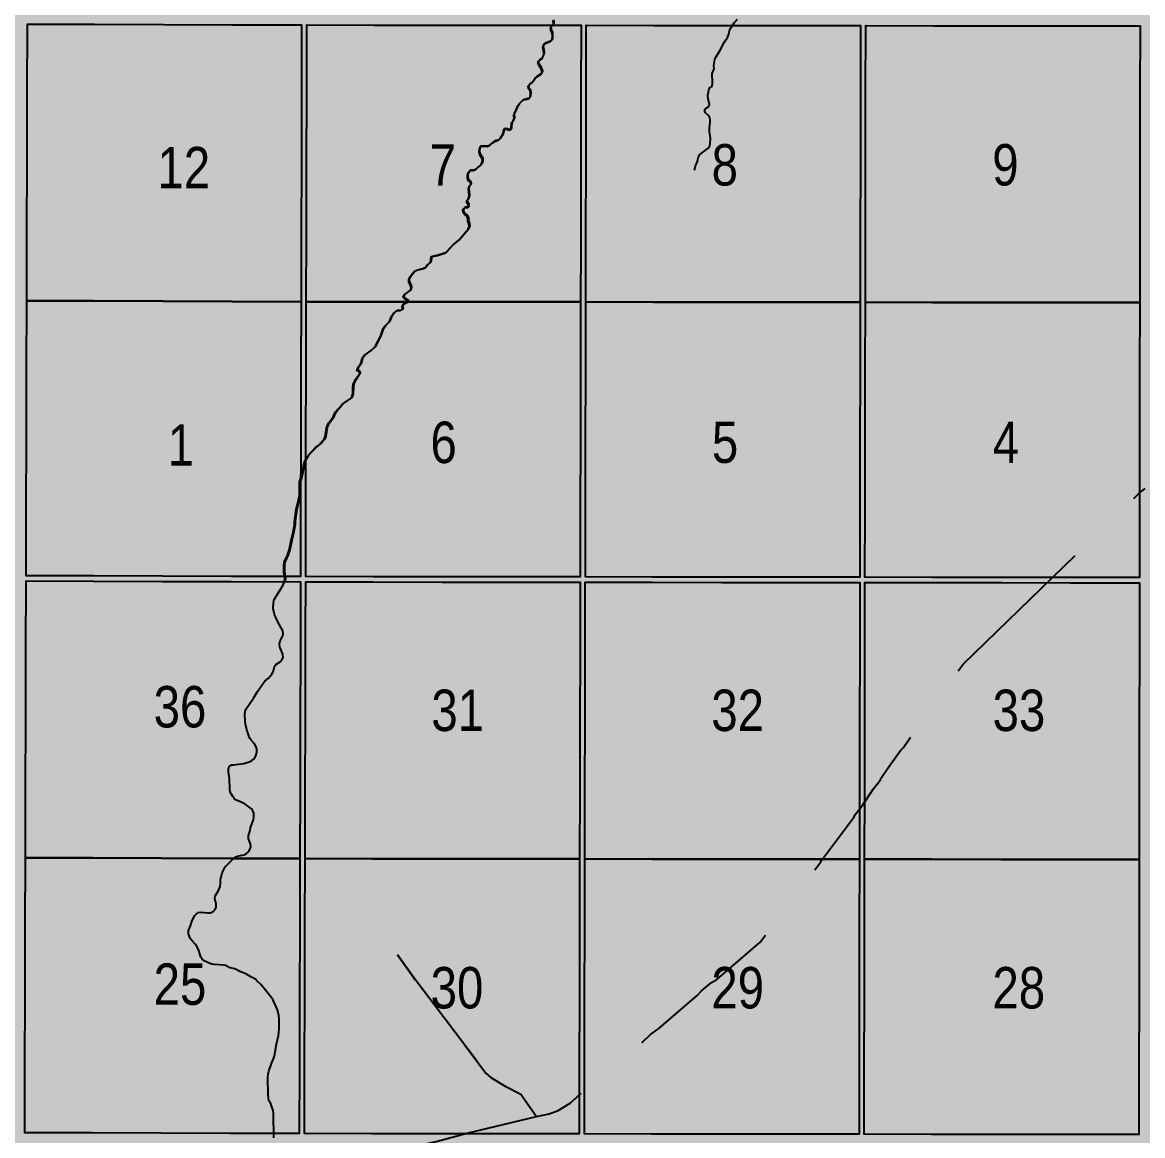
# Model space of a CAD drawing. Extents: x 403018 to 417191, y 6033193 to 6042673.
# Drawn here: x 414358.1 to 414574.9, y 6036511.4 to 6036726.9 of the extents above; entities that cross this region are included whole.
import ezdxf

# ---------------------------------------------------------------- set-up
doc = ezdxf.new("R2010")
doc.units = 0
doc.header["$LTSCALE"] = 5
doc.linetypes.add('DASHED2', pattern=[9.525, 6.35, -3.175])
for name, color, linetype in [('Quarters', 8, 'Continuous'), ('RoadSeg', 57, 'DASHED2'), ('T-WATER', 160, 'Continuous')]:
    doc.layers.add(name, color=color, linetype=linetype)
doc.layers.add('ROUTE-MAP-BACKGROUND-H', color=7, linetype='Continuous', true_color=0xf0ebff)
doc.styles.add('120', font='ARIALN.TTF', dxfattribs={"height": 13})

msp = doc.modelspace()

# ---------------------------------------------------------------- hatches: boundary and pattern name
at = {"layer": 'ROUTE-MAP-BACKGROUND-H'}
h = msp.add_hatch(color=256, dxfattribs=at)
h.dxf.hatch_style = 1
h.paths.add_polyline_path([(412923.423, 6037807.465), (416092.9, 6037807.465), (416092.9, 6035965.758), (412923.423, 6035965.758)])

# ---------------------------------------------------------------- linework, layer by layer
at = {"layer": 'Quarters'}
for points in [[(414412.019, 6036686.209), (414411.992, 6036672.821), (414398.634, 6036672.865), (414385.276, 6036672.909), (414371.917, 6036672.953), (414358.894, 6036672.995), (414358.926, 6036686.383), (414358.959, 6036699.77), (414358.991, 6036713.157), (414359.023, 6036726.544), (414372.042, 6036726.502), (414385.395, 6036726.458), (414398.749, 6036726.415), (414412.102, 6036726.371), (414412.075, 6036712.984), (414412.047, 6036699.596), (414412.019, 6036686.209)], [(414426.02, 6036672.805), (414412.996, 6036672.82), (414413.024, 6036686.208), (414413.051, 6036699.595), (414413.079, 6036712.982), (414413.106, 6036726.37), (414426.125, 6036726.355), (414439.479, 6036726.34), (414452.833, 6036726.324), (414466.187, 6036726.309), (414466.164, 6036712.921), (414466.141, 6036699.534), (414466.119, 6036686.146), (414466.114, 6036683.551), (414466.096, 6036672.759), (414452.737, 6036672.774), (414439.379, 6036672.79), (414426.02, 6036672.805)], [(414480.124, 6036672.742), (414467.1, 6036672.758), (414467.123, 6036686.145), (414467.146, 6036699.533), (414467.169, 6036712.92), (414467.191, 6036726.308), (414480.21, 6036726.293), (414493.565, 6036726.277), (414506.918, 6036726.262), (414520.272, 6036726.247), (414520.254, 6036712.859), (414520.236, 6036699.471), (414520.218, 6036686.084), (414520.2, 6036672.696), (414506.841, 6036672.712), (414493.483, 6036672.727), (414480.124, 6036672.742)], [(414574.317, 6036686.022), (414574.304, 6036672.634), (414560.945, 6036672.649), (414547.587, 6036672.664), (414534.228, 6036672.68), (414521.204, 6036672.695), (414521.222, 6036686.083), (414521.24, 6036699.47), (414521.259, 6036712.858), (414521.277, 6036726.246), (414534.296, 6036726.231), (414547.65, 6036726.215), (414561.004, 6036726.2), (414574.358, 6036726.185), (414574.344, 6036712.797), (414574.331, 6036699.409), (414574.317, 6036686.022)], [(414411.909, 6036632.657), (414411.881, 6036619.602), (414398.518, 6036619.646), (414385.156, 6036619.69), (414371.793, 6036619.734), (414358.765, 6036619.776), (414358.797, 6036632.831), (414358.83, 6036646.221), (414358.862, 6036659.608), (414358.894, 6036672.995), (414371.917, 6036672.953), (414385.276, 6036672.909), (414398.634, 6036672.865), (414411.992, 6036672.821), (414411.964, 6036659.434), (414411.937, 6036646.047), (414411.909, 6036632.657)], [(414425.914, 6036619.586), (414412.886, 6036619.601), (414412.913, 6036632.656), (414412.941, 6036646.045), (414412.969, 6036659.433), (414412.996, 6036672.82), (414426.02, 6036672.805), (414439.379, 6036672.79), (414452.737, 6036672.774), (414466.096, 6036672.759), (414466.073, 6036659.371), (414466.05, 6036645.984), (414466.027, 6036632.594), (414466.004, 6036619.539), (414452.641, 6036619.555), (414439.277, 6036619.57), (414425.914, 6036619.586)], [(414480.037, 6036619.523), (414467.008, 6036619.538), (414467.031, 6036632.593), (414467.054, 6036645.982), (414467.077, 6036659.37), (414467.1, 6036672.758), (414480.124, 6036672.742), (414493.483, 6036672.727), (414506.841, 6036672.712), (414520.2, 6036672.696), (414520.182, 6036659.308), (414520.164, 6036645.921), (414520.145, 6036632.531), (414520.127, 6036619.477), (414506.764, 6036619.492), (414493.4, 6036619.507), (414480.037, 6036619.523)], [(414574.263, 6036632.469), (414574.25, 6036619.414), (414560.886, 6036619.429), (414547.523, 6036619.445), (414534.16, 6036619.46), (414521.131, 6036619.475), (414521.149, 6036632.53), (414521.168, 6036645.92), (414521.186, 6036659.307), (414521.204, 6036672.695), (414534.228, 6036672.68), (414547.587, 6036672.664), (414560.945, 6036672.649), (414574.304, 6036672.634), (414574.29, 6036659.246), (414574.277, 6036645.858), (414574.263, 6036632.469)], [(414411.795, 6036578.429), (414411.767, 6036565.039), (414398.399, 6036565.083), (414385.031, 6036565.127), (414371.663, 6036565.171), (414358.63, 6036565.213), (414358.663, 6036578.603), (414358.696, 6036591.993), (414358.729, 6036605.382), (414358.762, 6036618.772), (414371.79, 6036618.729), (414385.153, 6036618.686), (414398.516, 6036618.642), (414411.879, 6036618.598), (414411.851, 6036605.208), (414411.823, 6036591.818), (414411.795, 6036578.429)], [(414425.804, 6036565.023), (414412.771, 6036565.038), (414412.799, 6036578.428), (414412.827, 6036591.817), (414412.855, 6036605.207), (414412.863, 6036609.104), (414412.883, 6036618.597), (414425.912, 6036618.581), (414439.275, 6036618.566), (414452.639, 6036618.551), (414466.002, 6036618.535), (414465.979, 6036605.145), (414465.956, 6036591.756), (414465.932, 6036578.366), (414465.909, 6036564.977), (414452.541, 6036564.992), (414439.172, 6036565.007), (414425.804, 6036565.023)], [(414479.946, 6036564.96), (414466.913, 6036564.975), (414466.936, 6036578.365), (414466.96, 6036591.755), (414466.983, 6036605.144), (414467.007, 6036618.534), (414480.035, 6036618.519), (414493.399, 6036618.503), (414506.762, 6036618.488), (414520.126, 6036618.472), (414520.107, 6036605.083), (414520.088, 6036591.693), (414520.07, 6036578.304), (414520.051, 6036564.914), (414506.683, 6036564.93), (414493.315, 6036564.945), (414486.575, 6036564.952), (414479.946, 6036564.96)], [(414574.207, 6036578.241), (414574.193, 6036564.852), (414560.825, 6036564.867), (414547.457, 6036564.883), (414534.089, 6036564.898), (414525.207, 6036564.908), (414521.055, 6036564.913), (414521.074, 6036578.303), (414521.093, 6036591.692), (414521.111, 6036605.082), (414521.13, 6036618.471), (414534.158, 6036618.456), (414547.522, 6036618.44), (414560.885, 6036618.425), (414574.249, 6036618.41), (414574.235, 6036605.02), (414574.221, 6036591.631), (414574.207, 6036578.241)], [(414411.682, 6036524.87), (414411.655, 6036511.815), (414398.282, 6036511.859), (414384.91, 6036511.903), (414371.537, 6036511.946), (414358.499, 6036511.989), (414358.531, 6036525.044), (414358.564, 6036538.434), (414358.597, 6036551.823), (414358.63, 6036565.213), (414371.663, 6036565.171), (414385.031, 6036565.127), (414398.399, 6036565.083), (414411.767, 6036565.039), (414411.738, 6036551.649), (414411.71, 6036538.26), (414411.682, 6036524.87)], [(414425.697, 6036511.799), (414412.659, 6036511.814), (414412.686, 6036524.869), (414412.715, 6036538.259), (414412.743, 6036551.648), (414412.771, 6036565.038), (414425.804, 6036565.023), (414439.172, 6036565.007), (414452.541, 6036564.992), (414465.909, 6036564.977), (414465.885, 6036551.587), (414465.862, 6036538.197), (414465.839, 6036524.808), (414465.816, 6036511.753), (414452.443, 6036511.768), (414439.07, 6036511.784), (414425.697, 6036511.799)], [(414479.858, 6036511.737), (414466.82, 6036511.752), (414466.843, 6036524.807), (414466.866, 6036538.196), (414466.89, 6036551.586), (414466.913, 6036564.975), (414479.946, 6036564.96), (414486.575, 6036564.952), (414493.315, 6036564.945), (414506.683, 6036564.93), (414520.051, 6036564.914), (414520.032, 6036551.525), (414520.014, 6036538.135), (414519.995, 6036524.746), (414519.977, 6036511.691), (414506.604, 6036511.706), (414493.231, 6036511.722), (414479.858, 6036511.737)], [(414574.152, 6036524.684), (414574.138, 6036511.629), (414560.765, 6036511.644), (414547.392, 6036511.66), (414534.019, 6036511.675), (414520.981, 6036511.69), (414520.999, 6036524.744), (414521.018, 6036538.134), (414521.037, 6036551.524), (414521.055, 6036564.913), (414525.207, 6036564.908), (414534.089, 6036564.898), (414547.457, 6036564.883), (414560.825, 6036564.867), (414574.193, 6036564.852), (414574.179, 6036551.463), (414574.166, 6036538.073), (414574.152, 6036524.684)]]:
    msp.add_lwpolyline(points, close=True, dxfattribs=at)
at = {"layer": 'RoadSeg', "flags": 128}
for points in [[(414939.323, 6036762.485), (414941.321, 6036780.567), (414941.621, 6036784.563), (414940.622, 6036784.563), (414921.141, 6036786.695), (414917.212, 6036787.261), (414915.68, 6036787.794), (414914.748, 6036788.526), (414911.851, 6036791.39), (414908.154, 6036794.92), (414889.773, 6036812.835), (414882.58, 6036820.461), (414881.481, 6036821.36), (414880.815, 6036821.726), (414879.317, 6036821.992), (414871.891, 6036821.959), (414870.425, 6036822.692), (414854.908, 6036838.443), (414853.276, 6036840.008), (414849.58, 6036843.005), (414838.125, 6036854.227), (414848.115, 6036864.017), (414851.012, 6036866.515), (414851.345, 6036867.047), (414857.072, 6036872.209), (414857.405, 6036873.041), (414854.908, 6036871.909), (414831.398, 6036859.688), (414814.715, 6036851.363), (414796.832, 6036843.671), (414794.735, 6036842.638), (414792.437, 6036841.207), (414775.587, 6036830.551), (414771.058, 6036827.787), (414770.559, 6036827.72), (414761.834, 6036822.159), (414756.44, 6036818.196), (414749.347, 6036812.569), (414747.515, 6036810.87), (414739.89, 6036805.01), (414730.699, 6036798.05), (414728.268, 6036795.786), (414725.371, 6036792.122), (414719.577, 6036783.964), (414717.279, 6036781.566), (414706.556, 6036773.041), (414699.23, 6036767.414), (414697.332, 6036766.182), (414694.968, 6036765.216), (414691.272, 6036764.184), (414681.848, 6036761.919), (414678.185, 6036760.887), (414667.262, 6036758.523), (414665.864, 6036757.99), (414665.231, 6036757.857), (414663.333, 6036756.957), (414660.935, 6036754.66), (414659.803, 6036753.328), (414656.573, 6036749.165), (414655.607, 6036747.467), (414650.579, 6036733.481), (414649.547, 6036728.686), (414649.014, 6036723.791), (414644.951, 6036708.107), (414643.752, 6036704.743), (414642.321, 6036702.545), (414639.723, 6036700.081), (414622.507, 6036687.061), (414618.578, 6036683.864), (414617.212, 6036682.599), (414616.047, 6036681.167), (414615.448, 6036680.201), (414614.682, 6036678.436), (414609.287, 6036661.653), (414608.088, 6036659.189), (414606.057, 6036656.925), (414605.358, 6036656.392), (414601.794, 6036654.327), (414599.697, 6036653.295), (414592.704, 6036649.232), (414585.511, 6036645.436), (414582.314, 6036643.405), (414579.55, 6036640.707), (414579.284, 6036640.641), (414578.451, 6036639.575), (414576.187, 6036637.677), (414575.354, 6036636.678), (414572.69, 6036636.678)], [(413776.414, 6036306.899), (413776.72, 6036302.679), (413777.52, 6036301.647), (413778.985, 6036300.748), (413784.379, 6036300.515), (413800.73, 6036300.348), (413807.123, 6036300.315), (413809.754, 6036300.548), (413813.417, 6036300.182), (413858.872, 6036299.682), (413877.853, 6036299.549), (413881.282, 6036299.316), (413881.982, 6036299.049), (413882.814, 6036298.383), (413886.943, 6036293.588), (413887.41, 6036293.422), (413894.869, 6036247.867), (413956.241, 6036271.344), (413972.624, 6036277.638), (413974.556, 6036278.503), (413991.139, 6036284.597), (413992.005, 6036285.097), (413992.504, 6036285.53), (413993.37, 6036286.795), (413995.834, 6036292.19), (413998.199, 6036296.785), (413999.298, 6036297.95), (414000.063, 6036298.35), (414000.763, 6036298.55), (414001.562, 6036298.383), (414012.218, 6036298.383), (414021.442, 6036298.117), (414036.061, 6036298.017), (414037.193, 6036298.184), (414038.225, 6036298.583), (414041.955, 6036301.347), (414054.176, 6036311.037), (414058.239, 6036314.567), (414059.338, 6036316.099), (414065.098, 6036327.254), (414065.531, 6036327.92), (414066.297, 6036328.62), (414067.962, 6036329.053), (414081.282, 6036330.251), (414084.213, 6036330.518), (414088.641, 6036331.184), (414093.204, 6036330.918), (414096.167, 6036330.918), (414097.965, 6036330.351), (414099.531, 6036329.319), (414101.462, 6036326.489), (414101.995, 6036326.022), (414102.994, 6036325.523), (414111.219, 6036323.425), (414115.748, 6036322.526), (414117.612, 6036321.993), (414134.263, 6036317.031), (414135.428, 6036317.031), (414137.592, 6036317.498), (414138.825, 6036318.197), (414140.69, 6036320.894), (414140.922, 6036322.426), (414140.689, 6036326.855), (414140.989, 6036327.721), (414141.755, 6036328.886), (414143.387, 6036329.985), (414144.985, 6036330.451), (414153.31, 6036331.717), (414163, 6036333.515), (414165.065, 6036334.048), (414166.497, 6036334.68), (414167.096, 6036335.18), (414175.721, 6036348.067), (414178.651, 6036352.163), (414181.915, 6036358.057), (414182.714, 6036359.922), (414183.48, 6036363.552), (414183.946, 6036366.149), (414184.346, 6036370.611), (414184.612, 6036371.943), (414184.978, 6036372.875), (414185.944, 6036374.341), (414189.774, 6036379.602), (414191.838, 6036382.865), (414192.238, 6036383.798), (414192.837, 6036386.262), (414192.97, 6036389.192), (414193.403, 6036390.757), (414196.667, 6036397.185), (414194.569, 6036397.817), (414193.403, 6036398.516), (414185.678, 6036405.51), (414184.013, 6036406.675), (414182.947, 6036406.875), (414180.949, 6036406.542), (414179.817, 6036406.076), (414178.285, 6036404.577), (414176.787, 6036402.546), (414174.223, 6036397.218), (414173.557, 6036396.219), (414173.257, 6036395.186), (414172.791, 6036394.287), (414172.125, 6036393.655), (414166.63, 6036390.424), (414165.431, 6036389.958), (414163.633, 6036389.459), (414161.335, 6036389.259), (414159.704, 6036389.292), (414157.173, 6036389.692), (414151.545, 6036390.924), (414148.848, 6036391.057), (414147.649, 6036390.858), (414146.484, 6036390.291), (414145.451, 6036389.092), (414145.019, 6036388.193), (414144.286, 6036387.76), (414140.19, 6036387.128), (414132.398, 6036386.695), (414130.866, 6036386.695), (414127.403, 6036387.328), (414120.809, 6036388.86), (414119.411, 6036388.926), (414120.809, 6036388.86), (414127.403, 6036387.328), (414127.003, 6036369.712), (414126.903, 6036362.586), (414126.937, 6036358.39), (414126.903, 6036362.586), (414127.003, 6036369.712), (414127.403, 6036387.328), (414130.866, 6036386.695), (414132.398, 6036386.695), (414140.19, 6036387.128), (414144.286, 6036387.76), (414145.019, 6036388.193), (414145.451, 6036389.092), (414146.484, 6036390.291), (414147.649, 6036390.858), (414148.848, 6036391.057), (414151.545, 6036390.924), (414157.173, 6036389.692), (414159.704, 6036389.292), (414161.335, 6036389.259), (414163.633, 6036389.459), (414165.431, 6036389.958), (414166.63, 6036390.424), (414172.125, 6036393.655), (414172.791, 6036394.287), (414173.257, 6036395.186), (414173.557, 6036396.219), (414174.223, 6036397.218), (414176.787, 6036402.546), (414178.285, 6036404.577), (414179.817, 6036406.076), (414180.949, 6036406.542), (414182.947, 6036406.875), (414184.013, 6036406.675), (414181.249, 6036413.701), (414181.249, 6036414.5), (414181.449, 6036414.867), (414181.249, 6036414.5), (414181.249, 6036413.701), (414184.013, 6036406.675), (414185.678, 6036405.51), (414193.403, 6036398.516), (414194.569, 6036397.817), (414196.667, 6036397.185), (414196.9, 6036397.551), (414197.033, 6036398.25), (414197.899, 6036397.917), (414200.896, 6036397.251), (414201.862, 6036397.184), (414204.026, 6036395.819), (414205.092, 6036394.354), (414206.59, 6036390.424), (414207.09, 6036389.625), (414207.556, 6036389.226), (414208.821, 6036388.793), (414211.785, 6036388.926), (414213.117, 6036388.66), (414214.682, 6036387.727), (414215.914, 6036386.728), (414217.879, 6036384.597), (414217.346, 6036384.064), (414214.715, 6036379.869), (414217.346, 6036384.064), (414217.879, 6036384.597), (414220.043, 6036382.532), (414221.642, 6036381.533), (414223.207, 6036380.801), (414245.751, 6036373.941), (414248.781, 6036372.776), (414250.147, 6036372.509), (414253.676, 6036370.911), (414255.441, 6036369.812), (414258.671, 6036367.148), (414260.769, 6036365.849), (414263.633, 6036364.95), (414264.932, 6036364.85), (414265.964, 6036365.05), (414267.529, 6036365.883), (414270.493, 6036368.047), (414271.991, 6036368.88), (414273.556, 6036369.379), (414290.972, 6036370.578), (414294.902, 6036370.944), (414297.965, 6036371.577), (414299.464, 6036372.109), (414302.228, 6036373.508), (414308.555, 6036377.337), (414309.953, 6036378.37), (414311.452, 6036379.802), (414312.551, 6036381.5), (414313.25, 6036383.032), (414314.049, 6036387.661), (414315.681, 6036403.512), (414316.746, 6036409.872), (414317.879, 6036414.101), (414319.61, 6036418.197), (414330.932, 6036442.239), (414333.064, 6036446.335), (414334.828, 6036449.266), (414338.025, 6036452.862), (414369.394, 6036482.499), (414376.353, 6036489.259), (414382.714, 6036495.053), (414384.545, 6036496.285), (414387.109, 6036497.617), (414388.308, 6036498.05), (414401.861, 6036501.38), (414408.854, 6036503.012), (414426.637, 6036507.574), (414431.565, 6036508.806), (414438.391, 6036510.338), (414444.319, 6036511.97), (414448.148, 6036512.869), (414457.572, 6036515.1), (414460.003, 6036515.633), (414461.768, 6036516.265), (414464.066, 6036517.697), (414466.164, 6036519.562), (414466.763, 6036519.862), (414466.929, 6036520.228), (414467.429, 6036520.661), (414467.795, 6036520.761), (414470.659, 6036523.491), (414478.052, 6036529.485), (414479.617, 6036530.984), (414481.248, 6036532.149), (414488.674, 6036538.543), (414489.507, 6036539.442), (414491.438, 6036541.04), (414492.437, 6036541.673), (414500.762, 6036548.799), (414505.158, 6036554.394), (414505.391, 6036554.926), (414510.12, 6036561.02), (414510.186, 6036561.32), (414512.617, 6036564.384), (414512.65, 6036564.617), (414519.011, 6036573.108), (414519.211, 6036573.575), (414520.742, 6036575.472), (414522.74, 6036578.503), (414524.139, 6036580.268), (414524.206, 6036580.567), (414525.704, 6036582.765), (414528.035, 6036585.962), (414528.601, 6036586.528), (414532.231, 6036591.956), (414534.362, 6036594.853), (414534.828, 6036595.286), (414537.126, 6036598.683), (414540.156, 6036602.679), (414574.189, 6036635.745), (414575.354, 6036636.678)], [(414613.683, 6036368.047), (414609.187, 6036369.646), (414493.736, 6036406.342), (414490.406, 6036406.708), (414488.641, 6036406.575), (414485.911, 6036405.942), (414463.1, 6036398.117), (414460.902, 6036397.684), (414444.818, 6036397.151), (414443.12, 6036397.284), (414440.989, 6036397.717), (414438.957, 6036398.483), (414436.96, 6036399.615), (414435.461, 6036400.814), (414425.604, 6036411.603), (414424.072, 6036412.902), (414422.174, 6036414.134), (414420.876, 6036414.767), (414419.244, 6036415.333), (414416.114, 6036415.833), (414414.116, 6036415.832), (414365.897, 6036413.002), (414364.199, 6036412.869), (414361.368, 6036412.369), (414358.338, 6036411.37), (414356.74, 6036410.604), (414354.908, 6036409.472), (414352.477, 6036407.441), (414332.697, 6036385.33), (414329.967, 6036382.999), (414322.541, 6036378.137), (414320.976, 6036377.404), (414318.611, 6036376.705), (414317.046, 6036376.439), (414314.316, 6036376.339), (414312.817, 6036376.472), (414308.555, 6036377.337), (414309.953, 6036378.37), (414311.452, 6036379.802), (414312.551, 6036381.5), (414313.25, 6036383.032), (414314.049, 6036387.661), (414315.681, 6036403.512), (414316.746, 6036409.872), (414317.879, 6036414.101), (414319.61, 6036418.197), (414330.932, 6036442.239), (414333.064, 6036446.335), (414334.828, 6036449.266), (414338.025, 6036452.862), (414369.394, 6036482.499), (414376.353, 6036489.259), (414382.714, 6036495.053), (414384.545, 6036496.285), (414387.109, 6036497.617), (414388.308, 6036498.05), (414401.861, 6036501.38), (414408.854, 6036503.012), (414426.637, 6036507.574), (414431.565, 6036508.806), (414438.391, 6036510.338), (414444.319, 6036511.97), (414448.148, 6036512.869), (414457.572, 6036515.1), (414454.509, 6036519.462), (414451.478, 6036521.027), (414448.715, 6036522.692), (414447.815, 6036523.458), (414433.663, 6036542.173), (414430.632, 6036546.435), (414433.663, 6036542.173), (414447.815, 6036523.458), (414448.715, 6036522.692), (414451.478, 6036521.027), (414454.509, 6036519.462), (414457.572, 6036515.1), (414460.003, 6036515.633), (414461.768, 6036516.265), (414464.066, 6036517.697), (414466.164, 6036519.562), (414466.177, 6036519.569)]]:
    msp.add_lwpolyline(points, dxfattribs=at)
at = {"layer": 'T-WATER'}
for points in [[(414422.783, 6036659.443), (414423.013, 6036660.13), (414423.578, 6036660.919), (414423.869, 6036661.964), (414424.163, 6036662.363), (414425.374, 6036663.244), (414426.105, 6036663.919), (414426.413, 6036664.303), (414427.335, 6036666.064), (414427.883, 6036667.6), (414428.148, 6036668.039), (414428.837, 6036668.75), (414429.141, 6036669.146), (414429.56, 6036670.049), (414429.841, 6036670.446), (414430.172, 6036670.794), (414430.589, 6036671.057), (414431.206, 6036671.121), (414431.643, 6036671.364), (414431.543, 6036671.911), (414431.81, 6036672.34), (414432.708, 6036672.795), (414432.448, 6036673.124), (414432.039, 6036673.402), (414431.698, 6036673.733), (414431.965, 6036674.138), (414433.158, 6036675.022), (414433.297, 6036675.55), (414433.122, 6036676.055), (414432.873, 6036676.477), (414432.842, 6036677.052), (414433.023, 6036677.534), (414433.297, 6036677.929), (414433.904, 6036678.683), (414434.402, 6036678.895), (414435.495, 6036679.158), (414435.98, 6036679.37), (414436.288, 6036679.756), (414437.032, 6036680.375), (414437.194, 6036681.515), (414438.372, 6036681.761), (414439.941, 6036682.257), (414441.282, 6036683.682), (414442.431, 6036684.629), (414444.331, 6036686.881), (414444.549, 6036687.337), (414444.472, 6036687.897), (414444.268, 6036688.376), (414444.296, 6036688.992), (414444.033, 6036689.415), (414443.62, 6036689.683), (414443.342, 6036690.075), (414443.308, 6036690.68), (414443.657, 6036691.031), (414444.275, 6036691.045), (414444.352, 6036691.537), (414444.091, 6036691.95), (414444.098, 6036692.406), (414444.398, 6036692.792), (414444.521, 6036693.341), (414444.398, 6036694.625), (414444.524, 6036695.165), (414444.841, 6036695.505), (414444.758, 6036695.942), (414444.382, 6036696.237), (414444.215, 6036696.734), (414444.204, 6036697.332), (414444.373, 6036697.836), (414444.661, 6036698.217), (414445.283, 6036698.207), (414445.774, 6036698.394), (414446.532, 6036699.015), (414446.83, 6036699.387), (414447.069, 6036699.825), (414447.113, 6036700.376), (414446.594, 6036701.249), (414446.449, 6036701.767), (414446.531, 6036702.361), (414446.729, 6036702.846), (414447.368, 6036702.89), (414447.975, 6036702.824), (414448.456, 6036703.012), (414449.2, 6036703.639), (414449.625, 6036703.904), (414450.17, 6036704.046), (414450.498, 6036704.406), (414451.023, 6036705.218), (414451.181, 6036705.69), (414451.257, 6036706.16), (414451.784, 6036706.197), (414452.251, 6036705.987), (414452.679, 6036706.216), (414452.714, 6036707.431), (414453.024, 6036707.815), (414453.233, 6036708.29), (414453.154, 6036708.882), (414453.268, 6036709.405), (414453.528, 6036709.807), (414453.957, 6036710.704), (414454.222, 6036711.119), (414454.92, 6036711.823), (414456.033, 6036712.101), (414456.306, 6036712.49), (414456.426, 6036713.055), (414456.319, 6036713.64), (414456.013, 6036714.02), (414455.95, 6036714.529), (414456.264, 6036714.893), (414456.669, 6036715.171), (414457.241, 6036716.006), (414457.595, 6036716.323), (414458.469, 6036716.869), (414458.654, 6036717.346), (414458.453, 6036717.853), (414457.919, 6036718.705), (414457.816, 6036719.226), (414458.147, 6036719.57), (414458.572, 6036719.835), (414458.821, 6036720.273), (414458.97, 6036720.807), (414458.931, 6036721.406), (414458.795, 6036721.96), (414458.911, 6036722.497), (414459.301, 6036722.805), (414460.29, 6036723.217), (414460.578, 6036723.592), (414460.628, 6036724.205), (414460.58, 6036724.824), (414460.356, 6036725.29), (414460.273, 6036725.818), (414460.828, 6036726.608), (414460.794, 6036727.231)], [(414488.104, 6036698.274), (414488.419, 6036699.333), (414488.672, 6036699.753), (414488.757, 6036700.316), (414488.906, 6036700.831), (414489.138, 6036701.285), (414490.698, 6036702.461), (414491.01, 6036702.827), (414491.169, 6036703.343), (414491.25, 6036704.549), (414491.048, 6036705.709), (414491.048, 6036706.377), (414491.198, 6036707.561), (414491.176, 6036708.224), (414490.968, 6036708.695), (414490.263, 6036709.356), (414490.081, 6036709.886), (414490.345, 6036710.296), (414490.831, 6036710.511), (414491.033, 6036710.966), (414490.752, 6036712.098), (414490.686, 6036712.709), (414490.94, 6036713.783), (414491.126, 6036714.266), (414491.559, 6036714.521), (414491.596, 6036715.095), (414491.522, 6036716.955), (414491.915, 6036717.909), (414491.859, 6036718.53), (414492.06, 6036719.656), (414492.248, 6036720.133), (414493.052, 6036721.358), (414493.964, 6036723.123), (414494.54, 6036723.961), (414494.745, 6036724.399), (414494.835, 6036724.995), (414495, 6036725.495), (414495.827, 6036726.796), (414496.465, 6036727.49)], [(414398.9, 6036583.202), (414400.911, 6036583.437), (414401.973, 6036583.75), (414402.409, 6036583.988), (414402.786, 6036584.297), (414403.086, 6036584.674), (414403.301, 6036585.146), (414403.45, 6036585.676), (414403.401, 6036586.303), (414403.236, 6036586.813), (414402.982, 6036587.259), (414402.315, 6036587.986), (414402.031, 6036588.385), (414401.488, 6036589.929), (414401.238, 6036591.046), (414401.168, 6036591.649), (414401.107, 6036592.956), (414401.171, 6036593.561), (414401.395, 6036594.017), (414401.926, 6036594.864), (414402.768, 6036596.061), (414403.548, 6036597.385), (414404.398, 6036598.603), (414404.99, 6036599.348), (414405.701, 6036599.989), (414406.326, 6036600.735), (414406.587, 6036601.174), (414406.869, 6036602.19), (414407.097, 6036602.63), (414407.953, 6036603.133), (414408.288, 6036603.502), (414408.525, 6036603.938), (414408.459, 6036604.551), (414408.294, 6036605.055), (414407.855, 6036605.987), (414407.8, 6036606.62), (414407.917, 6036607.179), (414408.388, 6036608.045), (414408.543, 6036608.559), (414408.481, 6036609.142), (414407.48, 6036610.891), (414407.027, 6036611.8), (414406.86, 6036612.285), (414406.623, 6036613.42), (414406.674, 6036614.666), (414406.807, 6036615.197), (414408.377, 6036617.734), (414408.451, 6036617.864), (414408.623, 6036618.166), (414408.798, 6036618.66), (414408.845, 6036619.27), (414408.677, 6036620.482), (414408.64, 6036621.795), (414408.748, 6036622.378), (414409.362, 6036623.788), (414409.7, 6036624.757), (414410.142, 6036626.922), (414410.426, 6036627.983), (414410.701, 6036629.651), (414410.701, 6036630.233), (414411.023, 6036632.575), (414411.459, 6036634.201), (414411.663, 6036635.352), (414411.705, 6036635.977), (414411.656, 6036637.312), (414411.71, 6036637.912), (414411.997, 6036638.967), (414412.449, 6036641.029), (414412.781, 6036642.162), (414413.413, 6036643.145), (414414.744, 6036644.513), (414415.714, 6036645.272), (414415.821, 6036645.472), (414416.455, 6036646.179), (414416.648, 6036646.665), (414416.945, 6036648.409), (414417.116, 6036648.895), (414417.356, 6036649.357), (414418.198, 6036650.539), (414418.663, 6036651.51), (414419.921, 6036652.94), (414421.515, 6036654.045), (414421.823, 6036654.425), (414421.983, 6036654.955), (414422.001, 6036656.257), (414422.072, 6036656.853), (414422.523, 6036657.75), (414423.341, 6036658.981), (414423.041, 6036659.347), (414422.783, 6036659.443)], [(414406.678, 6036526.316), (414406.841, 6036526.885), (414407.255, 6036529.144), (414407.65, 6036530.781), (414407.774, 6036532.018), (414407.757, 6036534.069), (414407.697, 6036534.685), (414407.404, 6036535.773), (414406.578, 6036537.628), (414406.322, 6036538.048), (414405.139, 6036539.598), (414404.174, 6036540.662), (414403.478, 6036541.325), (414403.192, 6036541.724), (414402.292, 6036542.165), (414401.441, 6036542.666), (414399.998, 6036543.239), (414399.569, 6036543.507), (414399.111, 6036543.702), (414398.047, 6036543.99), (414397.65, 6036544.268), (414397.095, 6036544.39), (414395.22, 6036544.514), (414394.647, 6036544.626), (414393.209, 6036545.256), (414392.86, 6036545.574), (414392.586, 6036545.989), (414392.28, 6036547.068), (414392.083, 6036547.564), (414391.834, 6036548.007), (414391.574, 6036548.434), (414390.905, 6036549.151), (414390.623, 6036549.535), (414390.371, 6036549.988), (414390.196, 6036550.492), (414390.202, 6036551.092), (414390.624, 6036552.052), (414390.936, 6036553.088), (414391.436, 6036554.007), (414391.737, 6036554.356), (414392.148, 6036554.634), (414392.719, 6036554.69), (414393.853, 6036554.515), (414394.49, 6036554.567), (414394.952, 6036554.772), (414395.314, 6036555.119), (414395.545, 6036555.583), (414395.565, 6036556.199), (414395.29, 6036557.286), (414395.367, 6036557.859), (414395.932, 6036558.72), (414396.322, 6036559.664), (414396.406, 6036560.272), (414396.426, 6036560.924), (414396.66, 6036562.026), (414396.839, 6036562.52), (414397.308, 6036563.414), (414398.993, 6036565.12), (414399.378, 6036565.41), (414399.862, 6036565.593), (414401.004, 6036565.774), (414401.451, 6036566.006), (414401.812, 6036566.346), (414402.069, 6036566.782), (414402.258, 6036567.288), (414402.19, 6036567.881), (414401.805, 6036568.847), (414401.8, 6036569.483), (414402.12, 6036570.491), (414402.198, 6036571.086), (414402.773, 6036572.565), (414402.861, 6036573.162), (414402.853, 6036573.808), (414402.662, 6036574.282), (414402.378, 6036574.671), (414401.182, 6036575.552), (414400.273, 6036576.015), (414399.438, 6036576.363), (414399.063, 6036576.675), (414398.773, 6036577.05), (414398.293, 6036577.905), (414398.211, 6036578.504), (414398.139, 6036580.521), (414397.977, 6036581.741), (414397.948, 6036582.368), (414398.091, 6036582.902), (414398.522, 6036583.158), (414398.9, 6036583.202)], [(414406.699, 6036510.999), (414406.646, 6036515.702), (414406.562, 6036516.297), (414406.419, 6036516.8), (414406.043, 6036517.772), (414405.779, 6036518.149), (414405.685, 6036518.744), (414405.607, 6036519.383), (414405.56, 6036522.695), (414405.618, 6036523.324), (414405.746, 6036523.903), (414406.28, 6036525.412), (414406.678, 6036526.316)]]:
    msp.add_lwpolyline(points, dxfattribs=at)
at = {"layer": 'T-WATER', "linetype": 'Continuous', "flags": 128}
for points in [[(414444.899, 6036696.085), (414444.523, 6036696.378), (414444.356, 6036696.875), (414444.343, 6036697.473), (414444.512, 6036697.977), (414444.8, 6036698.359), (414445.422, 6036698.35), (414445.913, 6036698.538), (414446.671, 6036699.16), (414446.97, 6036699.532), (414447.059, 6036699.696), (414447.208, 6036699.97), (414447.251, 6036700.521), (414446.731, 6036701.392), (414446.585, 6036701.91), (414446.667, 6036702.504), (414446.864, 6036702.989), (414447.503, 6036703.035), (414448.111, 6036702.969), (414448.592, 6036703.159), (414449.335, 6036703.787), (414449.759, 6036704.052), (414450.304, 6036704.195), (414450.632, 6036704.556), (414451.156, 6036705.368), (414451.315, 6036705.843), (414451.39, 6036706.313), (414451.915, 6036706.348), (414452.383, 6036706.14), (414452.811, 6036706.369), (414452.844, 6036707.583), (414453.158, 6036707.964), (414453.367, 6036708.44), (414453.289, 6036709.033), (414453.403, 6036709.556), (414453.659, 6036709.954), (414454.087, 6036710.851), (414454.352, 6036711.266), (414455.05, 6036711.97), (414456.162, 6036712.25), (414456.436, 6036712.64), (414456.55, 6036713.208), (414456.442, 6036713.793), (414456.136, 6036714.172), (414456.072, 6036714.68), (414456.387, 6036715.044), (414456.792, 6036715.323), (414457.364, 6036716.158), (414457.717, 6036716.475), (414458.594, 6036717.032), (414458.779, 6036717.508), (414458.579, 6036718.013), (414458.048, 6036718.863), (414457.939, 6036719.386), (414458.27, 6036719.73), (414458.695, 6036719.995), (414458.943, 6036720.433), (414459.093, 6036720.967), (414459.053, 6036721.565), (414458.916, 6036722.119), (414459.031, 6036722.654), (414459.422, 6036722.964), (414460.412, 6036723.376), (414460.7, 6036723.752), (414460.749, 6036724.365), (414460.7, 6036724.984), (414460.475, 6036725.45), (414460.39, 6036725.978), (414460.739, 6036726.476), (414460.946, 6036726.765), (414460.911, 6036727.388)], [(414412.108, 6036638.683), (414412.63, 6036641.095), (414412.958, 6036642.23), (414413.11, 6036642.468), (414413.589, 6036643.216), (414414.921, 6036644.585), (414415.89, 6036645.345), (414415.997, 6036645.547), (414416.509, 6036646.118), (414416.631, 6036646.255), (414416.824, 6036646.743), (414417.121, 6036648.487), (414417.292, 6036648.974), (414417.532, 6036649.437), (414418.371, 6036650.621), (414418.838, 6036651.594), (414420.096, 6036653.028), (414421.689, 6036654.136), (414421.997, 6036654.517), (414422.157, 6036655.048), (414422.174, 6036656.353), (414422.244, 6036656.949), (414422.695, 6036657.849), (414423.512, 6036659.082), (414423.212, 6036659.445), (414422.949, 6036659.543), (414423.178, 6036660.232), (414423.738, 6036661.022), (414424.028, 6036662.07), (414424.322, 6036662.47), (414425.532, 6036663.355), (414426.262, 6036664.032), (414426.574, 6036664.416), (414427.494, 6036666.181), (414428.04, 6036667.721), (414428.304, 6036668.161), (414428.993, 6036668.875), (414429.296, 6036669.272), (414429.714, 6036670.177), (414429.995, 6036670.576), (414430.332, 6036670.903), (414430.749, 6036671.166), (414431.366, 6036671.231), (414431.803, 6036671.475), (414431.703, 6036672.023), (414431.969, 6036672.452), (414432.867, 6036672.908), (414432.862, 6036672.914), (414432.606, 6036673.237), (414432.197, 6036673.515), (414431.857, 6036673.846), (414432.124, 6036674.251), (414433.317, 6036675.137), (414433.456, 6036675.665), (414433.281, 6036676.171), (414433.032, 6036676.593), (414433.002, 6036677.169), (414433.183, 6036677.652), (414433.454, 6036678.043), (414434.064, 6036678.801), (414434.563, 6036679.014), (414435.665, 6036679.282), (414436.15, 6036679.495), (414436.458, 6036679.881), (414437.201, 6036680.503), (414437.362, 6036681.639), (414438.539, 6036681.887), (414439.557, 6036682.209), (414440.113, 6036682.389), (414441.455, 6036683.816), (414442.605, 6036684.766), (414444.501, 6036687.021), (414444.719, 6036687.477), (414444.642, 6036688.037), (414444.438, 6036688.515), (414444.468, 6036689.135), (414444.202, 6036689.554), (414443.777, 6036689.817), (414443.499, 6036690.21), (414443.465, 6036690.815), (414443.813, 6036691.166), (414444.431, 6036691.181), (414444.508, 6036691.673), (414444.247, 6036692.085), (414444.231, 6036692.532), (414444.553, 6036692.927), (414444.676, 6036693.477), (414444.534, 6036694.757), (414444.664, 6036695.308), (414444.982, 6036695.647), (414444.899, 6036696.085)], [(414408.988, 6036618.657), (414409.006, 6036618.709), (414409.048, 6036619.321), (414408.998, 6036619.664), (414408.88, 6036620.534), (414408.833, 6036621.848), (414408.941, 6036622.431), (414409.553, 6036623.842), (414409.891, 6036624.811), (414410.332, 6036626.979), (414410.621, 6036628.041), (414410.887, 6036629.709), (414410.887, 6036630.291), (414411.207, 6036632.635), (414411.639, 6036634.265), (414411.838, 6036635.422), (414411.878, 6036636.049), (414411.836, 6036637.375), (414411.889, 6036637.976), (414412.108, 6036638.683)], [(414408.929, 6036618.444), (414409.007, 6036618.652)]]:
    msp.add_lwpolyline(points, dxfattribs=at)

# ---------------------------------------------------------------- texts
at = {"layer": 'RoadSeg', "style": '120'}
for s, height, p in [('12', 8.0041, (414384.198, 6036694.769)), ('7', 8.004, (414436.887, 6036695.279)), ('8', 8.004, (414491.449, 6036695.299)), ('9', 8.004, (414545.763, 6036695.307)), ('1', 8.004, (414386.178, 6036641.093)), ('6', 8.004, (414437.033, 6036641.598)), ('5', 8.004, (414491.496, 6036641.622)), ('4', 8.004, (414545.858, 6036641.587)), ('36', 8.0041, (414383.46, 6036590.427)), ('31', 8.0041, (414437.207, 6036589.737)), ('32', 8.0041, (414491.386, 6036589.737)), ('33', 8.0041, (414545.827, 6036589.737)), ('25', 8.0041, (414383.46, 6036536.744)), ('30', 8.0041, (414437.067, 6036536.045)), ('29', 8.0041, (414491.399, 6036536.054)), ('28', 8.0041, (414545.797, 6036536.045))]:
    msp.add_text(s, height=height, dxfattribs=at).set_placement(p)

doc.saveas('drawing.dxf')
